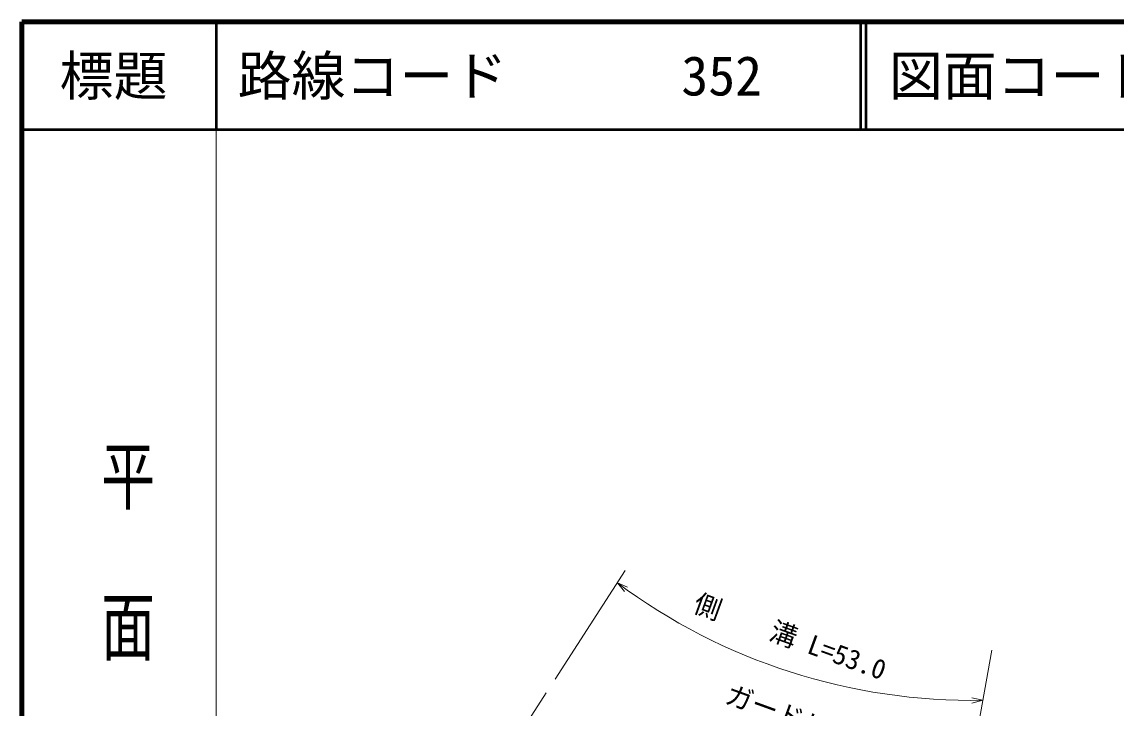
# Model space of a CAD drawing. Units: millimetres, scale not verified. Extents: x 40000 to 680000, y 20000 to 380000.
# Drawn here: x 40000 to 141452, y 316326 to 380000 of the extents above; entities that cross this region are included whole.
import ezdxf
from ezdxf.enums import TextEntityAlignment as Align

# ---------------------------------------------------------------- set-up
doc = ezdxf.new("R2010")
doc.units = ezdxf.units.MM
doc.header["$LTSCALE"] = 1000
doc.linetypes.add('CHAIN', pattern=[18.5, 12, -1.5, 3.5, -1.5])
for name, color, linetype, lineweight in [('M-BMK', 2, 'CHAIN', 13), ('M-STR-HTXT', 7, 'Continuous', 13), ('M-TTL', 2, 'Continuous', 140), ('M-TTL-BAND', 7, 'Continuous', 13), ('M-TTL-LINE', 7, 'Continuous', 50)]:
    doc.layers.add(name, color=color, linetype=linetype, lineweight=lineweight)
doc.layers.add('M-TTL-TXT', color=7, linetype='Continuous')
doc.styles.add('@ＭＳ ゴシック', font='')
doc.styles.add('ＭＳ ゴシック', font='')
doc.styles.get('@ＭＳ ゴシック').set_extended_font_data('@MS Gothic')
doc.styles.get('ＭＳ ゴシック').set_extended_font_data('MS Gothic')

msp = doc.modelspace()

# ---------------------------------------------------------------- linework, layer by layer
at = {"layer": 'M-BMK'}
msp.add_line((95944, 329087), (74070, 295193), dxfattribs=at)
at = {"layer": 'M-STR-HTXT'}
for p, q in [((95208, 327947), (95861, 327149)), ((95208, 327947), (96160, 327550)), ((123474, 285713), (129916, 321714)), ((129082, 317055), (128078, 317287)), ((129082, 317055), (128087, 316787))]:
    msp.add_line(p, q, dxfattribs=at)
msp.add_arc((128082, 372066), 55019, 233.31005, 271.0423, dxfattribs=at)
at = {"layer": 'M-TTL'}
for p, q in [((40000, 380000), (40000, 20000)), ((680000, 380000), (40000, 380000))]:
    msp.add_line(p, q, dxfattribs=at)
at = {"layer": 'M-TTL-BAND'}
msp.add_line((58000, 370000), (58000, 20000), dxfattribs=at)
at = {"layer": 'M-TTL-LINE'}
for p, q in [((58000, 380000), (58000, 370000)), ((117750, 380000), (117750, 370000)), ((118250, 380000), (118250, 370000)), ((40000, 370000), (680000, 370000))]:
    msp.add_line(p, q, dxfattribs=at)

# ---------------------------------------------------------------- texts
at = {"layer": 'M-STR-HTXT', "style": 'ＭＳ ゴシック'}
for s, p in [('側\u3000\u3000溝 L=53.0', (110723, 321599)), ('ガードレール L=26.0', (116018, 312283))]:
    msp.add_text(s, height=1833, rotation=339.978, dxfattribs=at).set_placement(p, align=Align.BOTTOM_CENTER)
at = {"layer": 'M-TTL-BAND', "style": '@ＭＳ ゴシック', "width": 1.4}
msp.add_text('平  面  図', height=3666, rotation=270, dxfattribs=at).set_placement((49777, 306475), align=Align.MIDDLE_RIGHT)
at = {"layer": 'M-TTL-TXT', "style": 'ＭＳ ゴシック'}
msp.add_text('標題', height=3666, dxfattribs=at).set_placement((48500, 375000), align=Align.MIDDLE_CENTER)
for s, p in [('路線コード', (60000, 375000)), ('352', (101142, 375000)), ('図面コード', (120380, 375000))]:
    msp.add_text(s, height=3666, dxfattribs=at).set_placement(p, align=Align.MIDDLE_LEFT)

doc.saveas('drawing.dxf')
